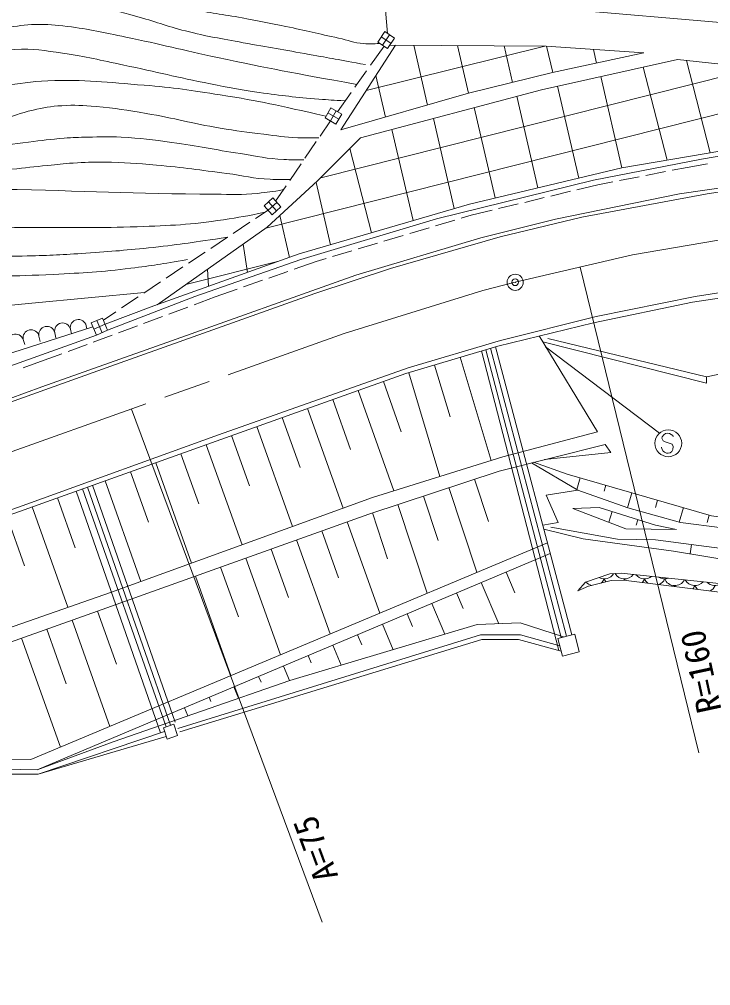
# Model space of a CAD drawing. Units: millimetres at full size, sheet at 1:1000; details may follow other scales. Extents: x 40000 to 680000, y 20000 to 380000.
# Drawn here: x 225646 to 277126, y 246085 to 318076 of the extents above; entities that cross this region are included whole.
import ezdxf
from ezdxf.enums import TextEntityAlignment as Align

# ---------------------------------------------------------------- set-up
doc = ezdxf.new("R2010")
doc.units = ezdxf.units.MM
doc.header["$LTSCALE"] = 1000
doc.header["$PDMODE"] = 32
doc.header["$PDSIZE"] = 500
doc.linetypes.add('CHAIN', pattern=[18.5, 12, -1.5, 3.5, -1.5])
for name, color, linetype, lineweight in [('M-BGD', 7, 'Continuous', 13), ('M-BMK', 2, 'CHAIN', 13), ('M-BMK-SRVR', 3, 'Continuous', 13), ('M-STR-HTXT', 7, 'Continuous', 13), ('M-STR-STRC', 7, 'Continuous', 13)]:
    doc.layers.add(name, color=color, linetype=linetype, lineweight=lineweight)
doc.styles.add('ＭＳ ゴシック', font='')
doc.styles.get('ＭＳ ゴシック').set_extended_font_data('MS Gothic')

msp = doc.modelspace()

# ---------------------------------------------------------------- linework, layer by layer
at = {"layer": 'M-BGD'}
for p, q in [((253060, 317025), (252917, 318750)), ((252340, 316384), (252860, 317159)), ((252600, 316771), (253316, 316292)), ((252699, 316144), (253218, 316919)), ((252860, 317159), (253576, 316679)), ((251472, 312773), (264779, 316069)), ((251797, 314655), (252803, 316074)), ((253057, 315904), (252340, 316384)), ((253576, 316679), (253057, 315904)), ((256049, 311692), (255022, 316141)), ((259084, 312563), (258263, 316117)), ((262370, 313372), (261741, 316094)), ((265362, 314108), (264911, 316066)), ((268633, 314821), (268399, 315834)), ((277088, 308136), (275317, 315011)), ((248087, 306271), (280565, 314447)), ((250640, 313024), (251508, 314247)), ((252904, 310790), (252189, 313886)), ((273895, 307590), (272088, 314510)), ((243991, 302512), (288082, 313639)), ((270517, 307013), (268947, 313812)), ((249344, 311197), (250350, 312616)), ((267301, 306253), (265722, 313096)), ((264266, 305527), (262693, 312343)), ((248411, 310747), (248842, 311489)), ((248626, 311118), (249436, 310647)), ((248816, 310511), (249247, 311254)), ((248842, 311489), (249652, 311018)), ((249652, 311018), (249221, 310276)), ((261081, 304771), (259527, 311504)), ((248042, 309379), (248816, 310511)), ((249221, 310276), (248411, 310747)), ((258025, 303980), (256475, 310695)), ((254965, 303083), (253396, 309878)), ((246914, 307727), (247760, 308966)), ((251882, 302179), (250256, 308455)), ((245786, 306076), (246632, 307314)), ((272301, 306449), (273774, 306735)), ((274264, 306831), (275382, 307048)), ((275382, 307048), (276894, 307300)), ((268730, 305755), (269847, 305972)), ((270338, 306067), (271810, 306354)), ((244730, 304530), (245504, 305663)), ((248812, 301279), (247739, 305929)), ((265225, 304910), (266683, 305262)), ((267169, 305379), (268730, 305755)), ((244515, 304770), (243872, 304193)), ((245118, 304098), (244515, 304770)), ((263280, 304442), (264738, 304793)), ((243237, 303233), (244174, 303857)), ((243872, 304193), (244475, 303522)), ((244174, 303857), (244817, 304434)), ((244194, 304482), (244796, 303810)), ((244475, 303522), (245118, 304098)), ((259289, 303480), (260850, 303856)), ((261336, 303973), (262794, 304325)), ((245762, 300338), (245043, 303453)), ((256632, 302688), (258069, 303116)), ((258548, 303259), (259289, 303480)), ((241573, 302123), (242821, 302955)), ((254715, 302116), (256152, 302545)), ((239910, 301013), (241158, 301845)), ((252798, 301544), (254236, 301973)), ((242646, 299225), (242322, 301336)), ((250882, 300973), (252319, 301402)), ((238246, 299903), (239494, 300735)), ((247745, 300037), (248486, 300258)), ((248965, 300401), (250403, 300830)), ((236582, 298793), (237830, 299625)), ((238048, 298326), (244958, 300051)), ((246114, 299465), (247745, 300037)), ((239738, 298186), (239659, 299460)), ((244227, 298804), (245642, 299300)), ((234919, 297683), (236166, 298515)), ((242339, 298142), (243755, 298638)), ((233255, 296573), (234503, 297405)), ((238654, 296817), (240236, 297405)), ((240236, 297405), (241868, 297976)), ((235923, 296822), (235921, 296828)), ((236779, 296121), (238185, 296643)), ((231903, 295670), (232839, 296295)), ((234904, 295425), (236310, 295947)), ((230627, 295239), (230675, 295020)), ((231844, 295811), (231002, 295458)), ((231002, 295458), (231382, 294554)), ((232033, 295359), (231192, 295006)), ((231423, 295634), (231802, 294731)), ((232223, 294907), (231844, 295811)), ((233029, 294729), (234435, 295251)), ((227109, 294476), (227194, 294085)), ((228282, 294730), (228366, 294339)), ((229454, 294985), (229527, 294652)), ((231154, 294033), (232560, 294555)), ((231382, 294554), (232223, 294907)), ((225936, 294221), (226067, 293843)), ((229279, 293337), (230686, 293859)), ((227228, 292575), (228811, 293163)), ((260069, 293375), (265808, 271053)), ((260373, 293466), (265999, 272023)), ((266397, 272123), (260733, 293574)), ((266780, 272220), (261110, 293687)), ((225921, 292111), (227228, 292575)), ((256558, 292324), (257716, 288454)), ((258474, 292898), (260778, 285200)), ((254642, 291751), (256959, 284010)), ((252754, 291091), (254087, 287352)), ((250870, 290419), (253536, 282943)), ((248987, 289747), (250310, 286036)), ((247103, 289075), (249750, 281652)), ((245219, 288404), (246546, 284683)), ((243335, 287732), (245989, 280291)), ((241451, 287060), (242781, 283331)), ((239568, 286388), (242227, 278929)), ((237684, 285717), (239017, 281978)), ((233916, 284373), (235252, 280626)), ((235800, 285045), (238466, 277568)), ((232032, 283701), (234705, 276206)), ((259530, 283817), (260573, 280662)), ((267407, 283917), (267156, 283046)), ((229881, 282933), (236167, 264915)), ((236583, 265374), (230355, 283103)), ((230715, 283231), (236911, 265484)), ((237250, 265727), (231090, 283366)), ((257631, 283189), (259717, 276879)), ((269329, 283362), (269203, 282927)), ((228481, 282437), (229809, 278692)), ((255732, 282561), (256825, 279257)), ((271250, 282807), (270929, 281694)), ((273172, 282252), (273011, 281696)), ((226596, 281768), (229253, 274278)), ((253833, 281933), (256018, 275325)), ((275093, 281698), (274780, 280612)), ((224711, 281099), (226035, 277366)), ((251934, 281305), (253068, 277878)), ((269787, 281398), (269537, 280606)), ((271695, 280796), (271569, 280400)), ((277015, 281143), (276858, 280600)), ((250049, 280637), (252485, 273840)), ((248167, 279962), (249421, 276462)), ((244401, 278612), (245692, 275011)), ((246284, 279287), (248793, 272288)), ((275696, 278945), (275607, 278251)), ((242519, 277937), (245100, 270736)), ((240636, 277263), (241963, 273561)), ((238753, 276588), (241407, 269184)), ((261890, 276898), (262539, 275361)), ((260048, 276120), (261345, 273047)), ((258205, 275343), (258690, 274193)), ((256362, 274565), (257333, 272265)), ((231471, 273982), (232876, 270026)), ((254520, 273787), (254919, 272840)), ((229587, 273313), (232397, 265400)), ((252677, 273010), (253476, 271116)), ((227702, 272644), (229145, 268581)), ((250835, 272232), (251148, 271488)), ((267013, 272279), (265753, 271961)), ((267346, 270963), (267013, 272279)), ((225817, 271974), (228703, 263849)), ((248992, 271454), (249620, 269967)), ((265753, 271961), (266086, 270645)), ((266086, 270645), (267346, 270963)), ((247149, 270677), (247378, 270136)), ((245307, 269899), (245763, 268817)), ((243464, 269121), (243642, 268699)), ((241621, 268344), (241978, 267500)), ((239779, 267566), (239907, 267263)), ((237936, 266788), (238192, 266183)), ((236468, 265016), (227052, 261854)), ((236372, 265304), (237141, 265560)), ((236654, 264459), (236372, 265304)), ((237141, 265560), (237422, 264715)), ((237422, 264715), (236654, 264459))]:
    msp.add_line(p, q, dxfattribs=at)
for points in [[(338261, 312994), (337382, 315143), (335217, 314619), (329726, 315577), (323385, 316418), (316982, 317104), (306451, 320811), (302323, 317571), (296309, 317789), (293583, 316963), (289626, 316823), (287149, 319020), (284407, 322494), (270605, 319939), (267115, 318755), (277568, 317867), (289844, 316449), (299908, 314907), (307417, 313162), (311872, 311667), (315471, 310171)], [(253225, 316155), (264879, 316068), (272139, 315585), (265347, 314105), (259084, 312563), (249581, 309836), (253647, 316152)], [(274660, 315082), (264535, 312832), (251052, 309257), (247850, 306032), (244111, 302597), (235904, 296816)], [(274660, 315082), (289662, 313469), (297903, 312288), (305640, 310571)], [(334193, 307751), (325535, 309135), (315471, 310171), (305314, 310584), (294829, 310335), (285405, 309557), (270517, 307013), (259176, 304318), (246479, 300594), (235668, 296731), (232033, 295359)], [(285438, 309195), (276436, 307650), (268413, 306092), (256713, 303210), (246618, 300172), (238720, 297430), (232223, 294907)], [(165189, 269949), (178104, 273345), (196190, 279265), (204291, 281991), (208272, 283570), (232470, 292247), (247652, 297660), (253276, 299514), (261454, 301867), (267530, 303331), (276862, 305076), (283280, 306042), (287331, 306540), (292939, 307039), (304358, 307475), (312085, 307350), (320201, 306805), (329190, 305668), (338195, 304063), (344598, 302536), (352652, 300433), (361734, 297863), (372701, 294545), (386909, 290167)], [(386139, 290404), (386224, 290722), (363906, 297504), (352657, 300748), (341207, 303661), (332256, 305498), (324082, 306609), (319388, 307139), (306021, 307876), (297910, 307679), (288189, 307024), (274812, 305082), (265569, 303182), (260007, 301795), (250691, 299022), (236624, 293990), (227323, 290688), (218786, 287572), (204968, 282602), (181743, 274720), (181745, 274536)], [(162443, 261299), (174710, 264287), (184374, 267079), (190387, 268938), (199651, 272220), (210860, 276159), (226000, 281546), (240291, 286653), (254415, 291683), (261285, 293739), (268394, 295468), (275773, 297006), (283908, 298224), (295527, 299301), (305319, 299631), (314338, 299379), (322165, 298640), (331712, 297178), (342551, 294970), (347814, 293598), (354361, 291504), (366562, 286721)], [(162788, 261746), (174929, 264799), (184567, 267499), (190580, 269358), (199844, 272640), (211061, 276545), (226193, 281967), (240473, 287118), (254608, 292103), (261478, 294160), (268603, 295925), (275966, 297426), (284119, 298703), (295720, 299721), (305555, 300001), (314560, 299742), (322380, 298994), (331883, 297540), (342747, 295266), (347992, 293926), (354524, 291859), (366755, 287141)], [(265008, 294295), (276812, 291450), (279481, 291979), (285655, 298386)], [(188049, 293966), (189674, 293971), (191377, 293546), (195895, 293338), (200112, 293452), (205637, 294262), (208465, 294795), (214821, 295716), (219719, 296250), (226589, 296928), (234970, 297717)], [(189251, 279538), (189153, 280424), (203906, 285752), (215854, 290270), (231125, 295165)], [(69482, 273395), (74300, 272221), (81466, 270836), (88002, 269680), (97947, 268264), (104247, 267606), (109343, 267274), (120032, 267359), (129270, 267561), (140487, 268356), (150114, 269696), (157374, 271020), (165631, 272718), (170569, 273964), (178779, 276223), (189310, 279557), (197349, 282392), (205714, 285477), (215280, 288873), (222555, 291397), (231382, 294554)], [(264354, 294486), (268699, 287334), (261653, 285494), (251940, 282445), (232443, 275388), (219123, 270726), (201773, 264732), (198758, 263517), (185760, 259182), (179193, 257196), (168421, 254415), (160382, 252709), (154353, 251681), (148324, 250840), (140917, 249928), (133205, 249321), (126966, 248994), (119637, 248907)], [(276812, 291450), (276808, 290978), (264622, 294044)], [(264755, 285277), (269681, 285815), (269267, 286412), (261368, 284424), (251675, 281219), (232169, 274228), (218844, 269487), (201588, 263373), (198462, 262262), (185447, 257977), (178878, 255908), (168136, 253345), (160058, 251481), (154063, 250463), (148026, 249604), (140612, 248727), (132920, 248251), (126681, 247924), (119352, 247837)], [(263784, 285032), (267241, 282995), (264873, 282637), (265777, 280581), (264623, 280385)], [(315196, 273056), (301000, 282933), (299489, 283821), (297947, 284210), (296140, 284226), (292323, 283338), (289129, 282185), (286185, 281360), (283287, 280752), (281464, 280456), (277180, 281095), (266447, 284195), (263945, 285073)], [(267241, 282995), (270949, 281687), (274890, 280581), (277975, 280191), (281901, 280098), (286060, 280892), (289051, 281702), (292665, 282995), (294956, 283416), (296887, 283463), (298196, 283245), (299411, 282590), (304131, 279786), (315473, 271888)], [(264699, 280101), (267632, 279373), (274352, 278459), (279617, 277586), (282141, 277420), (286721, 278552), (288892, 279176), (295258, 281512), (296006, 281803), (296588, 281824), (298509, 281294), (299402, 280796), (301645, 279311), (313007, 271615)], [(265225, 280251), (270196, 279337), (273009, 279290), (279469, 278459)], [(119496, 246921), (134278, 246085), (148766, 246895), (155652, 247378), (172352, 250213), (183724, 252410), (192246, 254762), (197122, 256398), (214726, 261072), (221954, 262972), (226503, 262926), (247581, 271774), (264967, 279086)], [(265178, 278285), (226973, 262162), (221913, 262258), (207981, 258448)], [(287045, 271834), (281951, 274887), (270625, 276290), (269722, 276258), (268039, 275853), (267229, 275511), (267806, 276149), (269628, 276757), (270470, 276819), (283182, 275464), (288728, 272379)], [(266167, 272065), (262938, 273112), (259735, 272981), (245784, 268824), (232633, 264249), (226973, 262162)], [(265895, 271400), (262962, 272212), (259992, 272226), (237453, 265248)], [(265996, 271002), (262818, 271876), (260090, 271886), (246791, 267794), (237600, 264985)], [(208092, 258125), (221956, 261854), (227052, 261854), (236587, 264658)]]:
    msp.add_lwpolyline(points, dxfattribs=at)
msp.add_lwpolyline([(274588, 280069), (270818, 280111), (266871, 281637), (268834, 281700), (273009, 280381)], close=True, dxfattribs=at)
for centre, radius, start, end in [((227695, 294603), 600, 12.24125, 192.24125), ((228868, 294858), 600, 12.24125, 192.24125), ((230041, 295112), 600, 12.24125, 192.24125), ((225369, 294025), 600, 19.08484, 199.08484), ((226523, 294349), 600, 12.24125, 192.24125), ((269201, 277200), 812, 241.56374, 328.59762), ((270701, 277200), 812, 210.74259, 324.16698), ((272201, 277200), 812, 217.69483, 310.13367), ((273701, 277200), 812, 236.49015, 291.33834), ((268451, 276700), 812, 221.49764, 256.97498), ((268451, 276700), 812, 310.09673, 337.38014), ((269951, 276700), 812, 202.61986, 221.07538), ((269951, 276700), 812, 329.40579, 337.38014), ((271451, 276700), 812, 202.61986, 211.71017), ((271451, 276700), 812, 314.17561, 337.38014), ((272951, 276700), 812, 202.61986, 231.47957), ((272951, 276700), 812, 294.40621, 337.38014), ((274451, 276700), 812, 202.61986, 331.97848), ((273701, 276200), 812, 332.10901, 337.38014), ((275201, 276200), 812, 202.61986, 208.56775), ((275951, 276700), 812, 208.61499, 319.2135), ((275201, 276200), 812, 317.31804, 337.38014), ((276701, 276200), 812, 202.61986, 226.96965), ((277451, 276700), 812, 223.82244, 304.00606), ((276701, 276200), 812, 298.91613, 337.38014), ((267701, 276200), 812, 235.82958, 236.65188)]:
    msp.add_arc(centre, radius, start, end, dxfattribs=at)
for points, knots in [([(212150, 322807), (213229, 322443), (213539, 322339), (214448, 322106), (215351, 321874), (215861, 321746), (216785, 321618), (218122, 321432), (218885, 321445), (220233, 321368), (221506, 321296), (222220, 321288), (223494, 321223), (224866, 321153), (225637, 321142), (227004, 321015), (228003, 320923), (228559, 320827), (229549, 320662), (231139, 320397), (232020, 320189), (233599, 319863), (235468, 319476), (236502, 319194), (238377, 318834), (239884, 318545), (240741, 318456), (242251, 318180), (243515, 317949), (244221, 317806), (245480, 317546), (247023, 317229), (247878, 317011), (249417, 316674), (250150, 316514), (250547, 316315), (251297, 316269), (251762, 316240), (251948, 316238), (252490, 316283)], [0, 0, 0, 0, 1, 1, 1, 2, 2, 2, 3, 3, 3, 4, 4, 4, 5, 5, 5, 6, 6, 6, 7, 7, 7, 8, 8, 8, 9, 9, 9, 10, 10, 10, 11, 11, 11, 12, 12, 12, 13, 13, 13, 13]), ([(248476, 310859), (244743, 311701), (243706, 311964), (240608, 312444), (238408, 312786), (237174, 313004), (234953, 313169), (232151, 313378), (230574, 313614), (227767, 313492), (226451, 313435), (225721, 313293), (224414, 313122), (222788, 312909), (221884, 312731), (220255, 312538), (219490, 312447), (219061, 312319), (218292, 312351), (217599, 312380), (217201, 312425), (216539, 312631), (215593, 312927), (215062, 313151), (214239, 313704), (213193, 314406), (212693, 314925), (211798, 315812), (210861, 316741), (210551, 317466), (209586, 318367), (208981, 318932), (208610, 319218), (207935, 319696), (206620, 320628), (205979, 320809), (204237, 321524)], [0, 0, 0, 0, 1, 1, 1, 2, 2, 2, 3, 3, 3, 4, 4, 4, 5, 5, 5, 6, 6, 6, 7, 7, 7, 8, 8, 8, 9, 9, 9, 10, 10, 10, 11, 11, 11, 12, 12, 12, 12]), ([(214244, 320086), (215124, 319866), (215389, 319809), (216134, 319691), (217071, 319543), (217606, 319524), (218554, 319483), (219867, 319427), (220606, 319438), (221919, 319504), (223230, 319570), (223953, 319762), (225263, 319837), (226000, 319878), (226417, 319878), (227154, 319826), (228777, 319712), (229662, 319428), (231256, 319099), (232458, 318851), (233116, 318647), (234299, 318320), (235760, 317917), (236548, 317584), (238017, 317209), (239677, 316785), (240633, 316656), (242317, 316337), (244235, 315972), (245318, 315810), (247240, 315464), (248871, 315171), (249382, 315078), (251415, 314706)], [0, 0, 0, 0, 1, 1, 1, 2, 2, 2, 3, 3, 3, 4, 4, 4, 5, 5, 5, 6, 6, 6, 7, 7, 7, 8, 8, 8, 9, 9, 9, 10, 10, 10, 11, 11, 11, 11]), ([(250779, 313221), (245757, 314145), (244439, 314369), (240401, 315230), (237729, 315800), (236251, 316199), (233577, 316757), (231882, 317111), (230933, 317329), (229215, 317552), (228302, 317670), (227783, 317706), (226863, 317692), (225995, 317679), (225515, 317554), (224651, 317474), (223374, 317355), (222658, 317287), (221379, 317193), (220540, 317132), (220070, 317062), (219229, 317069), (218430, 317075), (217981, 317121), (217188, 317225), (215909, 317391), (215448, 317566), (213979, 318003)], [0, 0, 0, 0, 1, 1, 1, 2, 2, 2, 3, 3, 3, 4, 4, 4, 5, 5, 5, 6, 6, 6, 7, 7, 7, 8, 8, 8, 9, 9, 9, 9]), ([(196109, 315454), (198359, 315397), (198926, 315387), (200731, 315329), (200857, 315325), (200928, 315335), (201053, 315319), (201851, 315214), (202274, 315016), (203037, 314758), (204273, 314340), (204965, 314099), (206173, 313605), (207461, 313078), (208125, 312649), (209424, 312151), (210442, 311761), (211023, 311564), (212072, 311268), (213476, 310872), (214258, 310614), (215697, 310375), (216767, 310198), (217377, 310158), (218460, 310105), (219497, 310055), (220083, 310030), (221118, 310115), (222329, 310216), (223007, 310318), (224193, 310583), (225176, 310803), (225681, 311101), (226664, 311320), (227489, 311504), (227960, 311594), (228804, 311642), (229800, 311700), (230365, 311670), (231359, 311580), (232827, 311446), (233643, 311304), (235098, 311061), (237255, 310699), (238434, 310333), (240592, 309970), (241856, 309757), (242570, 309674), (243842, 309513), (244829, 309388), (245382, 309288), (246376, 309253), (246992, 309232), (247209, 309228), (247954, 309250)], [0, 0, 0, 0, 1, 1, 1, 2, 2, 2, 3, 3, 3, 4, 4, 4, 5, 5, 5, 6, 6, 6, 7, 7, 7, 8, 8, 8, 9, 9, 9, 10, 10, 10, 11, 11, 11, 12, 12, 12, 13, 13, 13, 14, 14, 14, 15, 15, 15, 16, 16, 16, 17, 17, 17, 18, 18, 18, 18]), ([(213543, 315589), (214758, 315304), (215127, 315213), (216160, 315090), (217104, 314978), (217640, 314938), (218591, 314950), (219685, 314964), (220293, 315080), (221379, 315215), (222925, 315407), (223766, 315729), (225320, 315822), (226709, 315906), (227494, 315748), (228872, 315558), (230666, 315309), (231648, 315034), (233421, 314670), (235947, 314151), (237340, 313757), (239871, 313268), (241284, 312995), (242074, 312818), (243501, 312629), (245231, 312399), (246200, 312256), (247941, 312130), (248714, 312075), (248972, 312053), (249923, 312014)], [0, 0, 0, 0, 1, 1, 1, 2, 2, 2, 3, 3, 3, 4, 4, 4, 5, 5, 5, 6, 6, 6, 7, 7, 7, 8, 8, 8, 9, 9, 9, 10, 10, 10, 10]), ([(197572, 312378), (199822, 312322), (200389, 312311), (202194, 312254), (202320, 312250), (202391, 312257), (202516, 312243), (203366, 312151), (203825, 311982), (204653, 311768), (206063, 311405), (206850, 311185), (208246, 310771), (209625, 310363), (210376, 310063), (211757, 309660), (212782, 309361), (213348, 309155), (214395, 308943), (215783, 308663), (216565, 308488), (217978, 308383), (218932, 308312), (219472, 308320), (220428, 308352), (221534, 308390), (222152, 308452), (223254, 308559), (224458, 308676), (225126, 308796), (226328, 308933), (227360, 309051), (227937, 309136), (228972, 309217), (229665, 309272), (230054, 309283), (230749, 309299), (231716, 309322), (232260, 309359), (233225, 309300), (234709, 309209), (235537, 309107), (237011, 308911), (239010, 308643), (240111, 308371), (242105, 308069), (243368, 307878), (244069, 307689), (245345, 307633), (245927, 307608), (246137, 307596), (246837, 307615)], [0, 0, 0, 0, 1, 1, 1, 2, 2, 2, 3, 3, 3, 4, 4, 4, 5, 5, 5, 6, 6, 6, 7, 7, 7, 8, 8, 8, 9, 9, 9, 10, 10, 10, 11, 11, 11, 12, 12, 12, 13, 13, 13, 14, 14, 14, 15, 15, 15, 16, 16, 16, 17, 17, 17, 17]), ([(195249, 310475), (196824, 310695), (197377, 310823), (198737, 310703), (199597, 310627), (200072, 310514), (200918, 310340), (201708, 310177), (202143, 310050), (202922, 309841), (204312, 309469), (205070, 309184), (206464, 308824), (207938, 308442), (208781, 308300), (210265, 307962), (211393, 307704), (212008, 307470), (213152, 307297), (214632, 307073), (215475, 307052), (216965, 306908), (217864, 306821), (218367, 306743), (219269, 306694), (220347, 306636), (220953, 306596), (222032, 306632), (223229, 306673), (223893, 306796), (225085, 306913), (226129, 307015), (226711, 307089), (227754, 307193), (228492, 307266), (228905, 307324), (229645, 307370), (230548, 307425), (231056, 307461), (231961, 307442), (233488, 307411), (234344, 307349), (235866, 307214), (237913, 307032), (239053, 306855), (241092, 306595), (242359, 306434), (243056, 306214), (244332, 306159), (244914, 306133), (245124, 306122), (245824, 306140)], [0, 0, 0, 0, 1, 1, 1, 2, 2, 2, 3, 3, 3, 4, 4, 4, 5, 5, 5, 6, 6, 6, 7, 7, 7, 8, 8, 8, 9, 9, 9, 10, 10, 10, 11, 11, 11, 12, 12, 12, 13, 13, 13, 14, 14, 14, 15, 15, 15, 16, 16, 16, 17, 17, 17, 17]), ([(208113, 305591), (216000, 305532), (218008, 305518), (224349, 305410), (230553, 305304), (234026, 305077), (240231, 305049), (241469, 305043), (242168, 304984), (243399, 305111), (244152, 305189), (244422, 305222), (245316, 305388)], [0, 0, 0, 0, 1, 1, 1, 2, 2, 2, 3, 3, 3, 4, 4, 4, 4]), ([(209222, 303863), (209950, 303861), (210167, 303855), (210770, 303801), (211494, 303736), (211893, 303640), (212608, 303510), (213763, 303301), (214396, 303104), (215557, 302929), (217311, 302664), (218314, 302672), (220086, 302596), (222854, 302479), (224408, 302571), (227179, 302576), (230007, 302580), (231592, 302521), (234418, 302627), (236939, 302722), (238363, 302761), (240857, 303147), (242072, 303334), (242499, 303398), (243953, 303711)], [0, 0, 0, 0, 1, 1, 1, 2, 2, 2, 3, 3, 3, 4, 4, 4, 5, 5, 5, 6, 6, 6, 7, 7, 7, 8, 8, 8, 8]), ([(192763, 301153), (194610, 301378), (195128, 301417), (196648, 301537), (199657, 301774), (201355, 301759), (204375, 301745), (207512, 301730), (209278, 301781), (212403, 301506), (214981, 301279), (216402, 300944), (218977, 300685), (219759, 300607), (220196, 300549), (220981, 300519), (223033, 300442), (224184, 300395), (226237, 300446), (227942, 300489), (228897, 300539), (230599, 300654), (232561, 300787), (233660, 300876), (235615, 301090), (237789, 301329), (238506, 301443), (241164, 301849)], [0, 0, 0, 0, 1, 1, 1, 2, 2, 2, 3, 3, 3, 4, 4, 4, 5, 5, 5, 6, 6, 6, 7, 7, 7, 8, 8, 8, 9, 9, 9, 9]), ([(220125, 299033), (223962, 298962), (225039, 298912), (228182, 299075), (230437, 299191), (231704, 299251), (233944, 299532), (235599, 299740), (236161, 299826), (238163, 300183)], [0, 0, 0, 0, 1, 1, 1, 2, 2, 2, 3, 3, 3, 3])]:
    msp.add_open_spline(points, degree=3, knots=knots, dxfattribs=at)
at = {"layer": 'M-BMK'}
msp.add_lwpolyline([(167914, 266930), (177340, 269514), (188899, 273035), (249847, 294666), (260151, 297884), (262571, 298486), (271295, 300522), (281540, 302293), (289501, 303243), (299643, 303835), (310797, 303804), (320487, 303243), (329756, 302043), (338823, 300361), (351130, 297245), (360882, 294363), (457820, 266033)], dxfattribs=at)
at = {"layer": 'M-BMK-SRVR'}
msp.add_circle((262571, 298486), 600, dxfattribs=at)
msp.add_point((262571, 298486), dxfattribs=at)
at = {"layer": 'M-STR-HTXT'}
for p, q in [((276257, 263420), (267397, 299612)), ((248201, 250822), (234005, 289043))]:
    msp.add_line(p, q, dxfattribs=at)
at = {"layer": 'M-STR-STRC'}
for p, q in [((273310, 287246), (264839, 293687)), ((273509, 286978), (273493, 286865)), ((273493, 286865), (273579, 286682)), ((273638, 287117), (273509, 286978)), ((273579, 286682), (273730, 286609)), ((273769, 287210), (273638, 287117)), ((273730, 286609), (274262, 286420)), ((273935, 287243), (273769, 287210)), ((274051, 287227), (273935, 287243)), ((274195, 287154), (274051, 287227)), ((274305, 287080), (274195, 287154)), ((274339, 286968), (274305, 287080)), ((273496, 286090), (273456, 286200)), ((273580, 285912), (273496, 286090)), ((273683, 285839), (273580, 285912)), ((273829, 285764), (273683, 285839)), ((274242, 285871), (274117, 285775)), ((274313, 286020), (274242, 285871)), ((274262, 286420), (274342, 286248)), ((274342, 286248), (274313, 286020)), ((273949, 285747), (273829, 285764)), ((274117, 285775), (273949, 285747))]:
    msp.add_line(p, q, dxfattribs=at)
msp.add_circle((273967, 286492), 1000, dxfattribs=at)

# ---------------------------------------------------------------- texts
at = {"layer": 'M-STR-HTXT', "style": 'ＭＳ ゴシック'}
for s, rotation, p in [('R=160', 102.224, (276385, 269484)), ('A=75', 110.376, (247681, 256272))]:
    msp.add_text(s, height=1833, rotation=rotation, dxfattribs=at).set_placement(p, align=Align.MIDDLE_CENTER)

doc.saveas('drawing.dxf')
